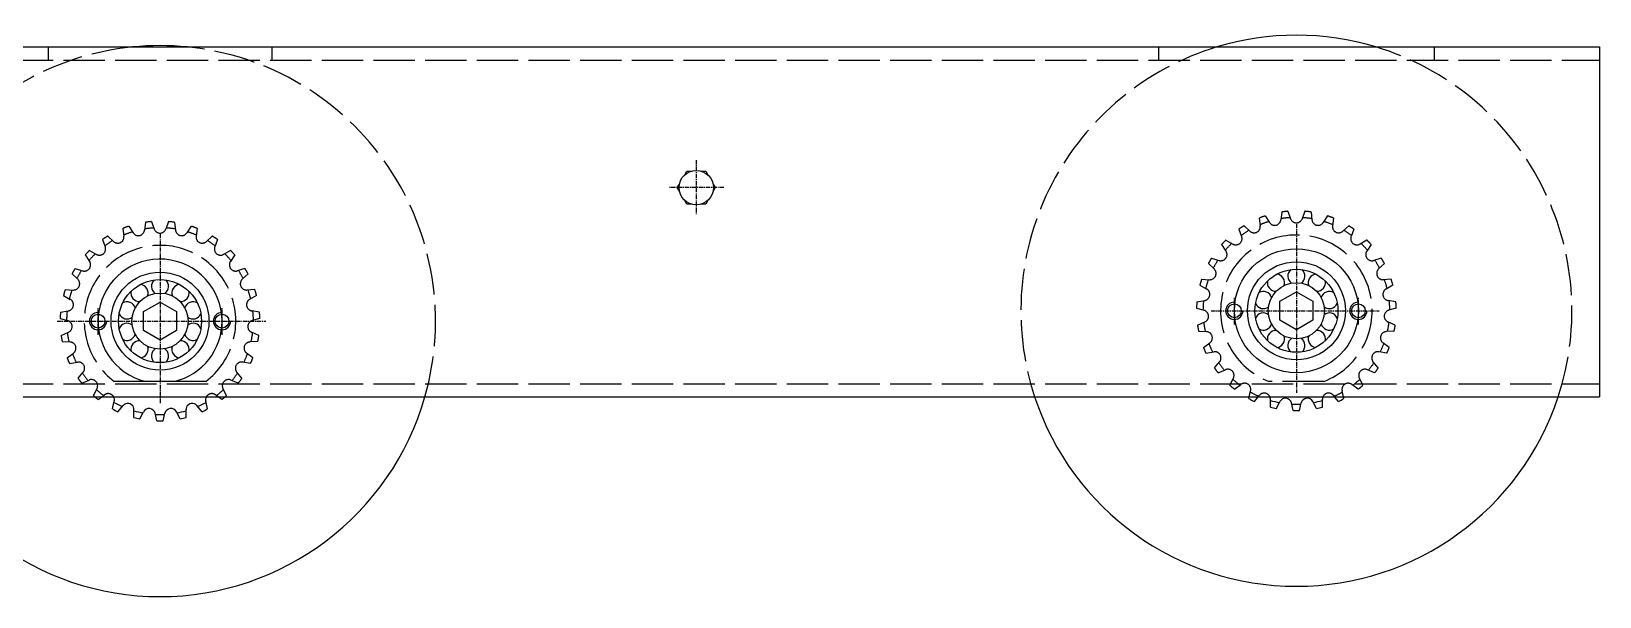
# Model space of a CAD drawing. Extents: x -2365 to 476, y -281 to 1709.
# Drawn here: x -422.1 to 33.3, y 491.6 to 655.7 of the extents above; entities that cross this region are included whole.
import ezdxf

# ---------------------------------------------------------------- set-up
doc = ezdxf.new("R2010")
doc.units = 0
doc.linetypes.add('DASHED', pattern=[15, 12, -3])
doc.linetypes.add('DOT_CENTER', pattern=[2, 1.25, -0.25, 0.25, -0.25])
doc.layers.get('0').update_dxf_attribs({"linetype": 'CONTINUOUS'})
doc.layers.add('1', color=7, linetype='CONTINUOUS')

# ---------------------------------------------------------------- blocks, each defined once
blk = doc.blocks.new('TOP__88', base_point=(-446.31, 238.51))
at = {"layer": '1', "color": 7, "linetype": 'Continuous'}
for p, q in [((-802.74, 651.17), (-802.74, 549.57)), ((-802.74, 651.17), (33.26, 651.17)), ((33.26, 651.17), (33.26, 549.57)), ((-557.51, 577.32), (-552.74, 580.07)), ((-552.74, 580.07), (-547.98, 577.32)), ((-59.56, 577.32), (-54.79, 580.07)), ((-54.79, 580.07), (-50.03, 577.32)), ((-557.51, 571.82), (-557.51, 577.32)), ((-547.98, 577.32), (-547.98, 571.82)), ((-389.51, 574.32), (-384.74, 577.07)), ((-389.51, 568.82), (-389.51, 574.32)), ((-384.74, 577.07), (-379.98, 574.32)), ((-379.98, 574.32), (-379.98, 568.82)), ((-59.56, 571.82), (-59.56, 577.32)), ((-50.03, 577.32), (-50.03, 571.82)), ((-552.74, 569.07), (-557.51, 571.82)), ((-547.98, 571.82), (-552.74, 569.07)), ((-54.79, 569.07), (-59.56, 571.82)), ((-50.03, 571.82), (-54.79, 569.07)), ((-384.74, 566.07), (-389.51, 568.82)), ((-379.98, 568.82), (-384.74, 566.07)), ((-380.53, 554.07), (-388.96, 554.07)), ((-802.74, 549.57), (33.26, 549.57))]:
    blk.add_line(p, q, dxfattribs=at)
at = {"layer": '1', "color": 4, "linetype": 'DASHED'}
for p, q in [((-754.39, 651.17), (-754.39, 647.37)), ((-674.39, 651.17), (-674.39, 647.37)), ((-417.24, 651.17), (-417.24, 647.37)), ((-352.24, 651.17), (-352.24, 647.37)), ((-94.79, 651.17), (-94.79, 647.37)), ((-14.79, 651.17), (-14.79, 647.37)), ((-802.74, 647.37), (33.26, 647.37)), ((-719.16, 577.32), (-714.39, 580.07)), ((-714.39, 580.07), (-709.63, 577.32)), ((-719.16, 571.82), (-719.16, 577.32)), ((-709.63, 577.32), (-709.63, 571.82)), ((-714.39, 569.07), (-719.16, 571.82)), ((-709.63, 571.82), (-714.39, 569.07)), ((-802.74, 553.37), (33.26, 553.37)), ((-706.41, 554.07), (-722.38, 554.07)), ((-544.76, 554.07), (-560.73, 554.07)), ((-388.96, 554.07), (-398.08, 554.07)), ((-371.41, 554.07), (-380.53, 554.07)), ((-46.81, 554.07), (-62.78, 554.07))]:
    blk.add_line(p, q, dxfattribs=at)
at = {"layer": '1', "color": 4, "linetype": 'DOT_CENTER'}
for p, q in [((-714.39, 600.71), (-714.39, 550.83)), ((-552.74, 600.63), (-552.74, 549.26)), ((-384.74, 596.99), (-384.74, 547.78)), ((-54.79, 599.76), (-54.79, 550.79)), ((-732.39, 570.57), (-732.39, 578.57)), ((-696.39, 570.57), (-696.39, 578.57)), ((-570.74, 570.57), (-570.74, 578.57)), ((-534.74, 570.57), (-534.74, 578.57)), ((-72.79, 570.57), (-72.79, 578.57)), ((-36.79, 570.57), (-36.79, 578.57)), ((-740.39, 574.57), (-689.77, 574.57)), ((-578.95, 574.57), (-527.57, 574.57)), ((-402.74, 567.57), (-402.74, 575.57)), ((-366.74, 567.57), (-366.74, 575.57)), ((-79.57, 574.57), (-30.74, 574.57)), ((-414.61, 571.57), (-354.02, 571.57))]:
    blk.add_line(p, q, dxfattribs=at)
at = {"layer": '1', "color": 7, "linetype": 'Continuous'}
for centre, radius in [((-714.39, 574.57), 18), ((-552.74, 574.57), 18), ((-54.79, 574.57), 18), ((-714.39, 574.57), 14.22), ((-552.74, 574.57), 14.22), ((-54.79, 574.57), 14.22), ((-714.39, 574.57), 12.06), ((-552.74, 574.57), 12.06), ((-384.74, 571.57), 14.22), ((-384.74, 571.57), 12.06), ((-54.79, 574.57), 12.06), ((-714.39, 574.57), 8.16), ((-552.74, 574.57), 8.16), ((-384.74, 571.57), 8.16), ((-54.79, 574.57), 8.16), ((-732.39, 574.57), 2), ((-696.39, 574.57), 2), ((-570.74, 574.57), 2), ((-534.74, 574.57), 2), ((-72.79, 574.57), 2), ((-36.79, 574.57), 2), ((-402.74, 571.57), 2), ((-366.74, 571.57), 2)]:
    blk.add_circle(centre, radius, dxfattribs=at)
at = {"layer": '1', "color": 4, "linetype": 'DASHED'}
for centre, radius, start, end in [((-714.39, 574.57), 80, 106.7642, -161.79), ((-714.39, 574.57), 80, -18.21, 73.2358), ((-384.74, 571.57), 80, 95.732, -164.038), ((-384.74, 571.57), 80, -15.962, 84.268), ((-54.79, 574.57), 80, 106.7642, -161.79), ((-54.79, 574.57), 80, -18.21, 73.2358), ((-714.39, 574.57), 22, -68.72, -111.28), ((-552.74, 574.57), 22, -68.72, -111.28), ((-54.79, 574.57), 22, -68.72, -111.28), ((-384.74, 571.57), 22, -52.6982, -127.3018)]:
    blk.add_arc(centre, radius, start, end, dxfattribs=at)
at = {"layer": '1', "color": 7, "linetype": 'Continuous'}
for centre, radius, start, end in [((-714.39, 574.57), 80, 73.2358, 106.7642), ((-384.74, 571.57), 80, 84.268, 95.732), ((-54.79, 574.57), 80, 73.2358, 106.7642), ((-384.74, 571.57), 18, 0, -103.5362), ((-720.33, 582.73), 2.49, 167.7629, -88.301), ((-720.33, 582.73), 2.49, -19.699, 84.2371), ((-714.39, 584.66), 2.49, 131.7629, -124.301), ((-714.39, 584.66), 2.49, -55.699, 48.2371), ((-708.46, 582.73), 2.49, 95.7629, -160.301), ((-708.46, 582.73), 2.49, -91.699, 12.2371), ((-558.67, 582.73), 2.49, 167.7629, -88.301), ((-558.67, 582.73), 2.49, -19.699, 84.2371), ((-552.74, 584.66), 2.49, 131.7629, -124.301), ((-552.74, 584.66), 2.49, -55.699, 48.2371), ((-546.81, 582.73), 2.49, 95.7629, -160.301), ((-546.81, 582.73), 2.49, -91.699, 12.2371), ((-384.74, 581.66), 2.49, 131.7629, -124.301), ((-384.74, 581.66), 2.49, -55.699, 48.2371), ((-60.73, 582.73), 2.49, 167.7629, -88.301), ((-60.73, 582.73), 2.49, -19.699, 84.2371), ((-54.79, 584.66), 2.49, 131.7629, -124.301), ((-54.79, 584.66), 2.49, -55.699, 48.2371), ((-48.86, 582.73), 2.49, 95.7629, -160.301), ((-48.86, 582.73), 2.49, -91.699, 12.2371), ((-723.99, 577.69), 2.49, 16.301, 120.2371), ((-704.79, 577.69), 2.49, 59.7629, 163.699), ((-562.34, 577.69), 2.49, 16.301, 120.2371), ((-543.14, 577.69), 2.49, 59.7629, 163.699), ((-390.68, 579.73), 2.49, 167.7629, -88.301), ((-390.68, 579.73), 2.49, -19.699, 84.2371), ((-378.81, 579.73), 2.49, 95.7629, -160.301), ((-378.81, 579.73), 2.49, -91.699, 12.2371), ((-64.39, 577.69), 2.49, 16.301, 120.2371), ((-45.19, 577.69), 2.49, 59.7629, 163.699), ((-723.99, 577.69), 2.49, -156.2371, -52.301), ((-723.99, 571.45), 2.49, 52.301, 156.2371), ((-704.79, 577.69), 2.49, -127.699, -23.7629), ((-704.79, 571.45), 2.49, 23.7629, 127.699), ((-562.34, 577.69), 2.49, -156.2371, -52.301), ((-562.34, 571.45), 2.49, 52.301, 156.2371), ((-543.14, 577.69), 2.49, -127.699, -23.7629), ((-543.14, 571.45), 2.49, 23.7629, 127.699), ((-394.34, 574.69), 2.49, 16.301, 120.2371), ((-375.14, 574.69), 2.49, 59.7629, 163.699), ((-64.39, 577.69), 2.49, -156.2371, -52.301), ((-64.39, 571.45), 2.49, 52.301, 156.2371), ((-45.19, 577.69), 2.49, -127.699, -23.7629), ((-45.19, 571.45), 2.49, 23.7629, 127.699), ((-723.99, 571.45), 2.49, -120.2371, -16.301), ((-704.79, 571.45), 2.49, -163.699, -59.7629), ((-562.34, 571.45), 2.49, -120.2371, -16.301), ((-543.14, 571.45), 2.49, -163.699, -59.7629), ((-394.34, 574.69), 2.49, -156.2371, -52.301), ((-394.34, 568.45), 2.49, 52.301, 156.2371), ((-384.74, 571.57), 18, -76.4638, 0), ((-375.14, 574.69), 2.49, -127.699, -23.7629), ((-375.14, 568.45), 2.49, 23.7629, 127.699), ((-64.39, 571.45), 2.49, -120.2371, -16.301), ((-45.19, 571.45), 2.49, -163.699, -59.7629), ((-720.33, 566.4), 2.49, 88.301, -167.7629), ((-720.33, 566.4), 2.49, -84.2371, 19.699), ((-714.39, 564.48), 2.49, 124.301, -131.7629), ((-714.39, 564.48), 2.49, -48.2371, 55.699), ((-708.46, 566.4), 2.49, 160.301, -95.7629), ((-708.46, 566.4), 2.49, -12.2371, 91.699), ((-558.67, 566.4), 2.49, 88.301, -167.7629), ((-558.67, 566.4), 2.49, -84.2371, 19.699), ((-552.74, 564.48), 2.49, 124.301, -131.7629), ((-552.74, 564.48), 2.49, -48.2371, 55.699), ((-546.81, 566.4), 2.49, 160.301, -95.7629), ((-546.81, 566.4), 2.49, -12.2371, 91.699), ((-394.34, 568.45), 2.49, -120.2371, -16.301), ((-390.68, 563.4), 2.49, 88.301, -167.7629), ((-378.81, 563.4), 2.49, -12.2371, 91.699), ((-375.14, 568.45), 2.49, -163.699, -59.7629), ((-60.73, 566.4), 2.49, 88.301, -167.7629), ((-60.73, 566.4), 2.49, -84.2371, 19.699), ((-54.79, 564.48), 2.49, 124.301, -131.7629), ((-54.79, 564.48), 2.49, -48.2371, 55.699), ((-48.86, 566.4), 2.49, 160.301, -95.7629), ((-48.86, 566.4), 2.49, -12.2371, 91.699), ((-390.68, 563.4), 2.49, -84.2371, 19.699), ((-384.74, 561.48), 2.49, 124.301, -131.7629), ((-384.74, 561.48), 2.49, -48.2371, 55.699), ((-378.81, 563.4), 2.49, 160.301, -95.7629), ((-714.39, 574.57), 80, -161.79, -18.21), ((-384.74, 571.57), 80, -164.038, -15.962), ((-54.79, 574.57), 80, -161.79, -18.21)]:
    blk.add_arc(centre, radius, start, end, dxfattribs=at)
at = {"layer": '1', "color": 4, "linetype": 'Continuous'}
for centre in [(-732.39, 574.57), (-696.39, 574.57), (-570.74, 574.57), (-534.74, 574.57), (-402.74, 571.57), (-366.74, 571.57), (-72.79, 574.57), (-36.79, 574.57)]:
    blk.add_arc(centre, 2.5, 90, 0, dxfattribs=at)
blk = doc.blocks.new('TOP__89', base_point=(-463.13, 438.32))
at = {"layer": '1', "color": 4, "linetype": 'DASHED'}
for p, q in [((-65.55, 601.5), (-65.28, 599.22)), ((-63.87, 602.11), (-62.6, 600.19)), ((-59.05, 603.25), (-59.31, 600.97)), ((-57.27, 603.46), (-56.48, 601.3)), ((-52.32, 603.46), (-53.1, 601.3)), ((-50.54, 603.25), (-50.27, 600.97)), ((-45.72, 602.11), (-46.98, 600.19)), ((-44.04, 601.5), (-44.31, 599.22)), ((-71.47, 598.3), (-70.68, 596.14)), ((-69.97, 599.28), (-68.3, 597.7)), ((-39.61, 599.28), (-41.28, 597.7)), ((-38.12, 598.3), (-38.9, 596.14)), ((-76.49, 593.81), (-75.23, 591.89)), ((-75.26, 595.11), (-73.27, 593.96)), ((-34.32, 595.11), (-36.31, 593.96)), ((-33.1, 593.81), (-34.36, 591.89)), ((-80.34, 588.29), (-78.67, 586.71)), ((-79.45, 589.84), (-77.25, 589.18)), ((-30.14, 589.84), (-32.34, 589.18)), ((-29.24, 588.29), (-30.92, 586.71)), ((-82.31, 583.74), (-80.01, 583.6)), ((-27.28, 583.74), (-29.58, 583.6)), ((-82.82, 582.03), (-80.83, 580.88)), ((-26.77, 582.03), (-28.76, 580.88)), ((-83.78, 575.36), (-81.58, 574.7)), ((-83.68, 577.15), (-81.42, 577.55)), ((-25.91, 577.15), (-28.17, 577.55)), ((-25.8, 575.36), (-28.01, 574.7)), ((-83.49, 570.42), (-81.38, 571.33)), ((-26.09, 570.42), (-28.2, 571.33)), ((-83.18, 568.65), (-80.89, 568.52)), ((-81.76, 563.91), (-79.92, 565.28)), ((-27.82, 563.91), (-29.67, 565.28)), ((-26.4, 568.65), (-28.7, 568.52)), ((-81.05, 562.27), (-78.79, 562.67)), ((-28.53, 562.27), (-30.79, 562.67)), ((-78.58, 557.98), (-77.1, 559.74)), ((-77.51, 556.54), (-75.4, 557.45)), ((-32.08, 556.54), (-34.19, 557.45)), ((-31.01, 557.98), (-32.49, 559.74)), ((-74.11, 552.94), (-73.08, 554.99)), ((-72.74, 551.79), (-70.9, 553.16)), ((-68.48, 549.57), (-68.07, 551.3)), ((-41.1, 549.57), (-41.52, 551.3)), ((-36.85, 551.79), (-38.69, 553.16)), ((-35.48, 552.94), (-36.51, 554.99)), ((-65.91, 549.57), (-65.53, 550.02)), ((-43.68, 549.57), (-44.06, 550.02))]:
    blk.add_line(p, q, dxfattribs=at)
at = {"layer": '1', "color": 7, "linetype": 'Continuous'}
for p, q in [((-68.6, 549.07), (-68.48, 549.57)), ((-67, 548.26), (-65.91, 549.57)), ((-62.35, 546.57), (-62.35, 548.87)), ((-60.61, 546.16), (-59.58, 548.21)), ((-55.69, 545.58), (-56.22, 547.82)), ((-53.9, 545.58), (-53.37, 547.82)), ((-48.98, 546.16), (-50.01, 548.21)), ((-47.24, 546.57), (-47.24, 548.87)), ((-42.58, 548.26), (-43.68, 549.57)), ((-40.99, 549.07), (-41.1, 549.57))]:
    blk.add_line(p, q, dxfattribs=at)
at = {"layer": '1', "color": 4, "linetype": 'DASHED'}
for centre, radius, start, end in [((-54.79, 574.57), 29, 108.2341, 111.7659), ((-54.79, 574.57), 27.12, 93.8287, 99.5047), ((-54.79, 574.57), 29, 94.9008, 98.4326), ((-54.79, 601.92), 1.8, -160, -20), ((-54.79, 574.57), 27.12, 80.4953, 86.1713), ((-54.79, 574.57), 29, 81.5674, 85.0992), ((-54.79, 574.57), 29, 68.2341, 71.7659), ((-54.79, 574.57), 29, 121.5674, 125.0992), ((-54.79, 574.57), 27.12, 120.4953, 126.1713), ((-67.07, 599.01), 1.8, -133.3333, 6.6667), ((-54.79, 574.57), 27.12, 107.162, 112.838), ((-61.1, 601.18), 1.8, -146.6667, -6.6667), ((-48.49, 601.18), 1.8, -173.3333, -33.3333), ((-54.79, 574.57), 27.12, 67.162, 72.838), ((-42.52, 599.01), 1.8, 173.3333, -46.6667), ((-54.79, 574.57), 27.12, 53.8287, 59.5047), ((-54.79, 574.57), 29, 54.9008, 58.4326), ((-54.79, 574.57), 29, 134.9008, 138.4326), ((-54.79, 574.57), 27.12, 133.8287, 139.5047), ((-72.37, 595.52), 1.8, -120, 20), ((-37.21, 595.52), 1.8, 160, -60), ((-54.79, 574.57), 27.12, 40.4953, 46.1713), ((-54.79, 574.57), 29, 41.5674, 45.0992), ((-54.79, 574.57), 29, 148.2341, 151.7659), ((-54.79, 574.57), 27.12, 147.162, 152.838), ((-76.73, 590.9), 1.8, -106.6667, 33.3333), ((-32.86, 590.9), 1.8, 146.6667, -73.3333), ((-54.79, 574.57), 27.12, 27.162, 32.838), ((-54.79, 574.57), 29, 28.2341, 31.7659), ((-54.79, 574.57), 29, 161.5674, 165.0992), ((-54.79, 574.57), 27.12, 160.4953, 166.1713), ((-79.91, 585.4), 1.8, -93.3333, 46.6667), ((-29.68, 585.4), 1.8, 133.3333, -86.6667), ((-54.79, 574.57), 27.12, 13.8287, 19.5047), ((-54.79, 574.57), 29, 14.9008, 18.4326), ((-81.73, 579.32), 1.8, -80, 60), ((-27.86, 579.32), 1.8, 120, -100), ((-54.79, 574.57), 29, 174.9008, 178.4326), ((-54.79, 574.57), 27.12, 173.8287, 179.5047), ((-82.1, 572.98), 1.8, -66.6667, 73.3333), ((-27.49, 572.98), 1.8, 106.6667, -113.3333), ((-54.79, 574.57), 27.12, 0.4953, 6.1713), ((-54.79, 574.57), 29, 1.5674, 5.0992), ((-54.79, 574.57), 29, -171.7659, -168.2341), ((-54.79, 574.57), 27.12, -172.838, -167.162), ((-54.79, 574.57), 27.12, -12.838, -7.162), ((-54.79, 574.57), 29, -11.7659, -8.2341), ((-80.99, 566.72), 1.8, -53.3333, 86.6667), ((-54.79, 574.57), 27.12, -159.5047, -153.8287), ((-54.79, 574.57), 27.12, -26.1713, -20.4953), ((-28.59, 566.72), 1.8, 93.3333, -126.6667), ((-54.79, 574.57), 29, -158.4326, -154.9008), ((-78.48, 560.89), 1.8, -40, 100), ((-31.11, 560.89), 1.8, 80, -140), ((-54.79, 574.57), 29, -25.0992, -21.5674), ((-54.79, 574.57), 29, -145.0992, -141.5674), ((-54.79, 574.57), 27.12, -146.1713, -140.4953), ((-74.69, 555.8), 1.8, -26.6667, 113.3333), ((-34.9, 555.8), 1.8, 66.6667, -153.3333), ((-54.79, 574.57), 27.12, -39.5047, -33.8287), ((-54.79, 574.57), 29, -38.4326, -34.9008), ((-54.79, 574.57), 29, -131.7659, -128.2341), ((-54.79, 574.57), 27.12, -132.838, -127.162), ((-69.82, 551.72), 1.8, -13.3333, 126.6667), ((-39.76, 551.72), 1.8, 53.3333, -166.6667), ((-54.79, 574.57), 27.12, -52.838, -47.162), ((-54.79, 574.57), 29, -51.7659, -48.2341), ((-54.79, 574.57), 27.12, -119.5047, -113.8287), ((-64.15, 548.87), 1.8, 22.9059, 140), ((-45.44, 548.87), 1.8, 40, 157.0941), ((-54.79, 574.57), 27.12, -66.1713, -60.4953)]:
    blk.add_arc(centre, radius, start, end, dxfattribs=at)
at = {"layer": '1', "color": 7, "linetype": 'Continuous'}
for centre, radius, start, end in [((-54.79, 574.57), 29, -118.4326, -114.9008), ((-64.15, 548.87), 1.8, 0, 22.9059), ((-54.79, 574.57), 27.12, -106.1713, -100.4953), ((-54.79, 574.57), 29, -105.0992, -101.5674), ((-57.97, 547.4), 1.8, 13.3333, 153.3333), ((-54.79, 574.57), 27.12, -92.838, -87.162), ((-51.62, 547.4), 1.8, 26.6667, 166.6667), ((-54.79, 574.57), 27.12, -79.5047, -73.8287), ((-54.79, 574.57), 29, -78.4326, -74.9008), ((-45.44, 548.87), 1.8, 157.0941, 180), ((-54.79, 574.57), 29, -65.0992, -61.5674), ((-54.79, 574.57), 29, -91.7659, -88.2341)]:
    blk.add_arc(centre, radius, start, end, dxfattribs=at)
blk = doc.blocks.new('TOP__90', base_point=(-624.78, 435.32))
at = {"layer": '1', "color": 4, "linetype": 'DASHED'}
for p, q in [((-395.5, 598.5), (-395.23, 596.22)), ((-393.82, 599.11), (-392.55, 597.19)), ((-389, 600.25), (-389.26, 597.97)), ((-387.22, 600.46), (-386.43, 598.3)), ((-382.26, 600.46), (-383.05, 598.3)), ((-380.49, 600.25), (-380.22, 597.97)), ((-375.67, 599.11), (-376.93, 597.19)), ((-373.99, 598.5), (-374.26, 596.22)), ((-405.21, 592.11), (-403.22, 590.96)), ((-401.42, 595.3), (-400.63, 593.14)), ((-399.92, 596.28), (-398.25, 594.7)), ((-369.56, 596.28), (-371.23, 594.7)), ((-368.07, 595.3), (-368.85, 593.14)), ((-364.27, 592.11), (-366.26, 590.96)), ((-406.44, 590.81), (-405.18, 588.89)), ((-363.05, 590.81), (-364.31, 588.89)), ((-410.29, 585.29), (-408.62, 583.71)), ((-409.4, 586.84), (-407.2, 586.18)), ((-360.09, 586.84), (-362.29, 586.18)), ((-359.19, 585.29), (-360.86, 583.71)), ((-412.77, 579.03), (-410.78, 577.88)), ((-412.25, 580.74), (-409.96, 580.6)), ((-357.23, 580.74), (-359.52, 580.6)), ((-356.72, 579.03), (-358.71, 577.88)), ((-413.63, 574.15), (-411.36, 574.55)), ((-355.86, 574.15), (-358.12, 574.55)), ((-413.73, 572.36), (-411.53, 571.7)), ((-355.75, 572.36), (-357.95, 571.7)), ((-413.44, 567.42), (-411.33, 568.33)), ((-413.13, 565.65), (-410.84, 565.52)), ((-356.35, 565.65), (-358.65, 565.52)), ((-356.04, 567.42), (-358.15, 568.33)), ((-411.71, 560.91), (-409.87, 562.28)), ((-357.77, 560.91), (-359.62, 562.28)), ((-411, 559.27), (-408.74, 559.67)), ((-408.53, 554.98), (-407.05, 556.74)), ((-360.96, 554.98), (-362.44, 556.74)), ((-358.48, 559.27), (-360.74, 559.67)), ((-407.46, 553.54), (-405.35, 554.45)), ((-404.06, 549.94), (-403.03, 551.99)), ((-365.43, 549.94), (-366.46, 551.99)), ((-362.03, 553.54), (-364.14, 554.45)), ((-401.64, 549.57), (-400.85, 550.16)), ((-367.84, 549.57), (-368.64, 550.16))]:
    blk.add_line(p, q, dxfattribs=at)
at = {"layer": '1', "color": 7, "linetype": 'Continuous'}
for p, q in [((-402.69, 548.79), (-401.64, 549.57)), ((-398.55, 546.07), (-398.43, 546.57)), ((-398.43, 546.57), (-398.02, 548.3)), ((-396.95, 545.26), (-395.86, 546.57)), ((-395.86, 546.57), (-395.48, 547.02)), ((-373.63, 546.57), (-374.01, 547.02)), ((-372.53, 545.26), (-373.63, 546.57)), ((-371.05, 546.57), (-371.46, 548.3)), ((-370.93, 546.07), (-371.05, 546.57)), ((-366.8, 548.79), (-367.84, 549.57)), ((-392.3, 543.57), (-392.3, 545.87)), ((-390.56, 543.16), (-389.53, 545.21)), ((-385.64, 542.58), (-386.17, 544.82)), ((-383.85, 542.58), (-383.32, 544.82)), ((-378.93, 543.16), (-379.96, 545.21)), ((-377.19, 543.57), (-377.19, 545.87))]:
    blk.add_line(p, q, dxfattribs=at)
at = {"layer": '1', "color": 4, "linetype": 'DASHED'}
for centre, radius, start, end in [((-384.74, 571.57), 29, 108.2341, 111.7659), ((-384.74, 571.57), 27.12, 107.162, 112.838), ((-391.05, 598.18), 1.8, -146.6667, -6.6667), ((-384.74, 571.57), 27.12, 93.8287, 99.5047), ((-384.74, 571.57), 29, 94.9008, 98.4326), ((-384.74, 598.92), 1.8, -160, -20), ((-384.74, 571.57), 27.12, 80.4953, 86.1713), ((-384.74, 571.57), 29, 81.5674, 85.0992), ((-378.44, 598.18), 1.8, -173.3333, -33.3333), ((-384.74, 571.57), 27.12, 67.162, 72.838), ((-384.74, 571.57), 29, 68.2341, 71.7659), ((-384.74, 571.57), 29, 134.9008, 138.4326), ((-402.32, 592.52), 1.8, -120, 20), ((-384.74, 571.57), 29, 121.5674, 125.0992), ((-384.74, 571.57), 27.12, 120.4953, 126.1713), ((-397.02, 596.01), 1.8, -133.3333, 6.6667), ((-372.47, 596.01), 1.8, 173.3333, -46.6667), ((-384.74, 571.57), 27.12, 53.8287, 59.5047), ((-384.74, 571.57), 29, 54.9008, 58.4326), ((-367.16, 592.52), 1.8, 160, -60), ((-384.74, 571.57), 29, 41.5674, 45.0992), ((-406.68, 587.9), 1.8, -106.6667, 33.3333), ((-384.74, 571.57), 27.12, 133.8287, 139.5047), ((-384.74, 571.57), 27.12, 40.4953, 46.1713), ((-362.8, 587.9), 1.8, 146.6667, -73.3333), ((-384.74, 571.57), 29, 148.2341, 151.7659), ((-409.86, 582.4), 1.8, -93.3333, 46.6667), ((-384.74, 571.57), 27.12, 147.162, 152.838), ((-384.74, 571.57), 27.12, 27.162, 32.838), ((-359.63, 582.4), 1.8, 133.3333, -86.6667), ((-384.74, 571.57), 29, 28.2341, 31.7659), ((-384.74, 571.57), 29, 161.5674, 165.0992), ((-384.74, 571.57), 27.12, 160.4953, 166.1713), ((-384.74, 571.57), 27.12, 13.8287, 19.5047), ((-384.74, 571.57), 29, 14.9008, 18.4326), ((-384.74, 571.57), 29, 174.9008, 178.4326), ((-384.74, 571.57), 27.12, 173.8287, 179.5047), ((-411.68, 576.32), 1.8, -80, 60), ((-357.81, 576.32), 1.8, 120, -100), ((-384.74, 571.57), 27.12, 0.4953, 6.1713), ((-384.74, 571.57), 29, 1.5674, 5.0992), ((-412.05, 569.98), 1.8, -66.6667, 73.3333), ((-357.44, 569.98), 1.8, 106.6667, -113.3333), ((-384.74, 571.57), 29, -171.7659, -168.2341), ((-384.74, 571.57), 27.12, -172.838, -167.162), ((-410.94, 563.72), 1.8, -53.3333, 86.6667), ((-358.54, 563.72), 1.8, 93.3333, -126.6667), ((-384.74, 571.57), 27.12, -12.838, -7.162), ((-384.74, 571.57), 29, -11.7659, -8.2341), ((-384.74, 571.57), 29, -158.4326, -154.9008), ((-384.74, 571.57), 27.12, -159.5047, -153.8287), ((-384.74, 571.57), 27.12, -26.1713, -20.4953), ((-384.74, 571.57), 29, -25.0992, -21.5674), ((-408.43, 557.89), 1.8, -40, 100), ((-384.74, 571.57), 27.12, -146.1713, -140.4953), ((-384.74, 571.57), 27.12, -39.5047, -33.8287), ((-361.06, 557.89), 1.8, 80, -140), ((-384.74, 571.57), 29, -145.0992, -141.5674), ((-404.64, 552.8), 1.8, -26.6667, 113.3333), ((-384.74, 571.57), 27.12, -132.838, -127.162), ((-384.74, 571.57), 27.12, -52.838, -47.162), ((-364.85, 552.8), 1.8, 66.6667, -153.3333), ((-384.74, 571.57), 29, -38.4326, -34.9008), ((-384.74, 571.57), 29, -131.7659, -130.6572), ((-399.77, 548.72), 1.8, 28.2, 126.6667), ((-369.71, 548.72), 1.8, 53.3333, 151.8), ((-384.74, 571.57), 29, -49.3428, -48.2341)]:
    blk.add_arc(centre, radius, start, end, dxfattribs=at)
at = {"layer": '1', "color": 7, "linetype": 'Continuous'}
for centre, radius, start, end in [((-384.74, 571.57), 29, -130.6572, -128.2341), ((-399.77, 548.72), 1.8, -13.3333, 28.2), ((-384.74, 571.57), 27.12, -119.5047, -113.8287), ((-394.1, 545.87), 1.8, 22.9059, 140), ((-394.1, 545.87), 1.8, 0, 22.9059), ((-375.39, 545.87), 1.8, 157.0941, 180), ((-375.39, 545.87), 1.8, 40, 157.0941), ((-384.74, 571.57), 27.12, -66.1713, -60.4953), ((-369.71, 548.72), 1.8, 151.8, -166.6667), ((-384.74, 571.57), 29, -51.7659, -49.3428), ((-384.74, 571.57), 29, -118.4326, -114.9008), ((-384.74, 571.57), 27.12, -106.1713, -100.4953), ((-384.74, 571.57), 29, -105.0992, -101.5674), ((-387.92, 544.4), 1.8, 13.3333, 153.3333), ((-384.74, 571.57), 27.12, -92.838, -87.162), ((-384.74, 571.57), 29, -91.7659, -88.2341), ((-381.57, 544.4), 1.8, 26.6667, 166.6667), ((-384.74, 571.57), 27.12, -79.5047, -73.8287), ((-384.74, 571.57), 29, -78.4326, -74.9008), ((-384.74, 571.57), 29, -65.0992, -61.5674)]:
    blk.add_arc(centre, radius, start, end, dxfattribs=at)

msp = doc.modelspace()

# ---------------------------------------------------------------- linework, layer by layer
at = {"layer": '1', "color": 7, "linetype": 'Continuous'}
for p, q in [((-232.4, 614.03), (-231.79, 615.09)), ((-231.79, 615.09), (-230.58, 615.09)), ((-227.51, 615.09), (-226.3, 615.09)), ((-226.3, 615.09), (-225.69, 614.03)), ((-234.54, 610.33), (-233.93, 611.38)), ((-233.93, 609.27), (-234.54, 610.33)), ((-224.16, 611.38), (-223.55, 610.33)), ((-223.55, 610.33), (-224.16, 609.27)), ((-231.79, 605.57), (-232.4, 606.62)), ((-225.69, 606.62), (-226.3, 605.57)), ((-230.58, 605.57), (-231.79, 605.57)), ((-226.3, 605.57), (-227.51, 605.57))]:
    msp.add_line(p, q, dxfattribs=at)
at = {"layer": '1', "color": 1, "linetype": 'DOT_CENTER'}
for p, q in [((-229.05, 618.33), (-229.05, 602.33)), ((-221.05, 610.33), (-237.05, 610.33))]:
    msp.add_line(p, q, dxfattribs=at)
at = {"layer": '1', "color": 7, "linetype": 'Continuous'}
msp.add_circle((-229.05, 610.33), 5, dxfattribs=at)

# ---------------------------------------------------------------- block references
for name, p in [('TOP__88', (-446.31, 238.51)), ('TOP__89', (-463.13, 438.32)), ('TOP__90', (-624.78, 435.32))]:
    msp.add_blockref(name, p)

doc.saveas('drawing.dxf')
